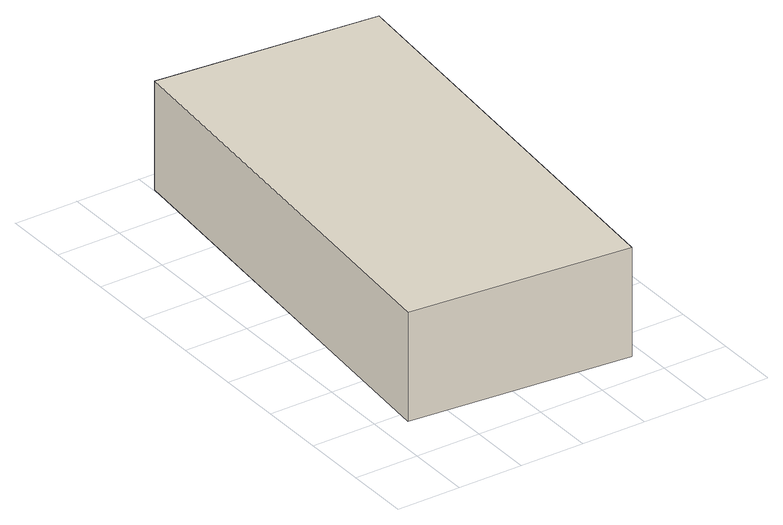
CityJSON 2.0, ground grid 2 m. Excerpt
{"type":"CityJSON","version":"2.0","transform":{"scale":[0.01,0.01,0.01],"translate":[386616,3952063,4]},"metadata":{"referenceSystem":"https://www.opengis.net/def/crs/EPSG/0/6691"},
"CityObjects":{
"building1":{"type":"Building","attributes":{"13+区市町村コード+大字・町コード+町・丁目コード":"13105005001","class":"3001","measuredHeight":3.6,"storeysAboveGround":1,"storeysBelowGround":0,"usage":"422","大字・町コード":"5","延べ面積換算係数":"1.00","町・丁目コード":"1","説明注記":"倉庫"},"address":[{"country":"日本","locality":"東京都文京区後楽一丁目"}],"geometry":[{"type":"Solid","lod":"1","boundaries":[[[[0,1,2,3]],[[0,3,4,5]],[[3,2,6,4]],[[2,1,7,6]],[[1,0,5,7]],[[5,4,6,7]]]]}]}
},
"vertices":[
[204,1531,61],[888,1469,61],[764,98,61],[80,160,61],[80,160,401],[204,1531,401],[764,98,401],[888,1469,401]
]}
